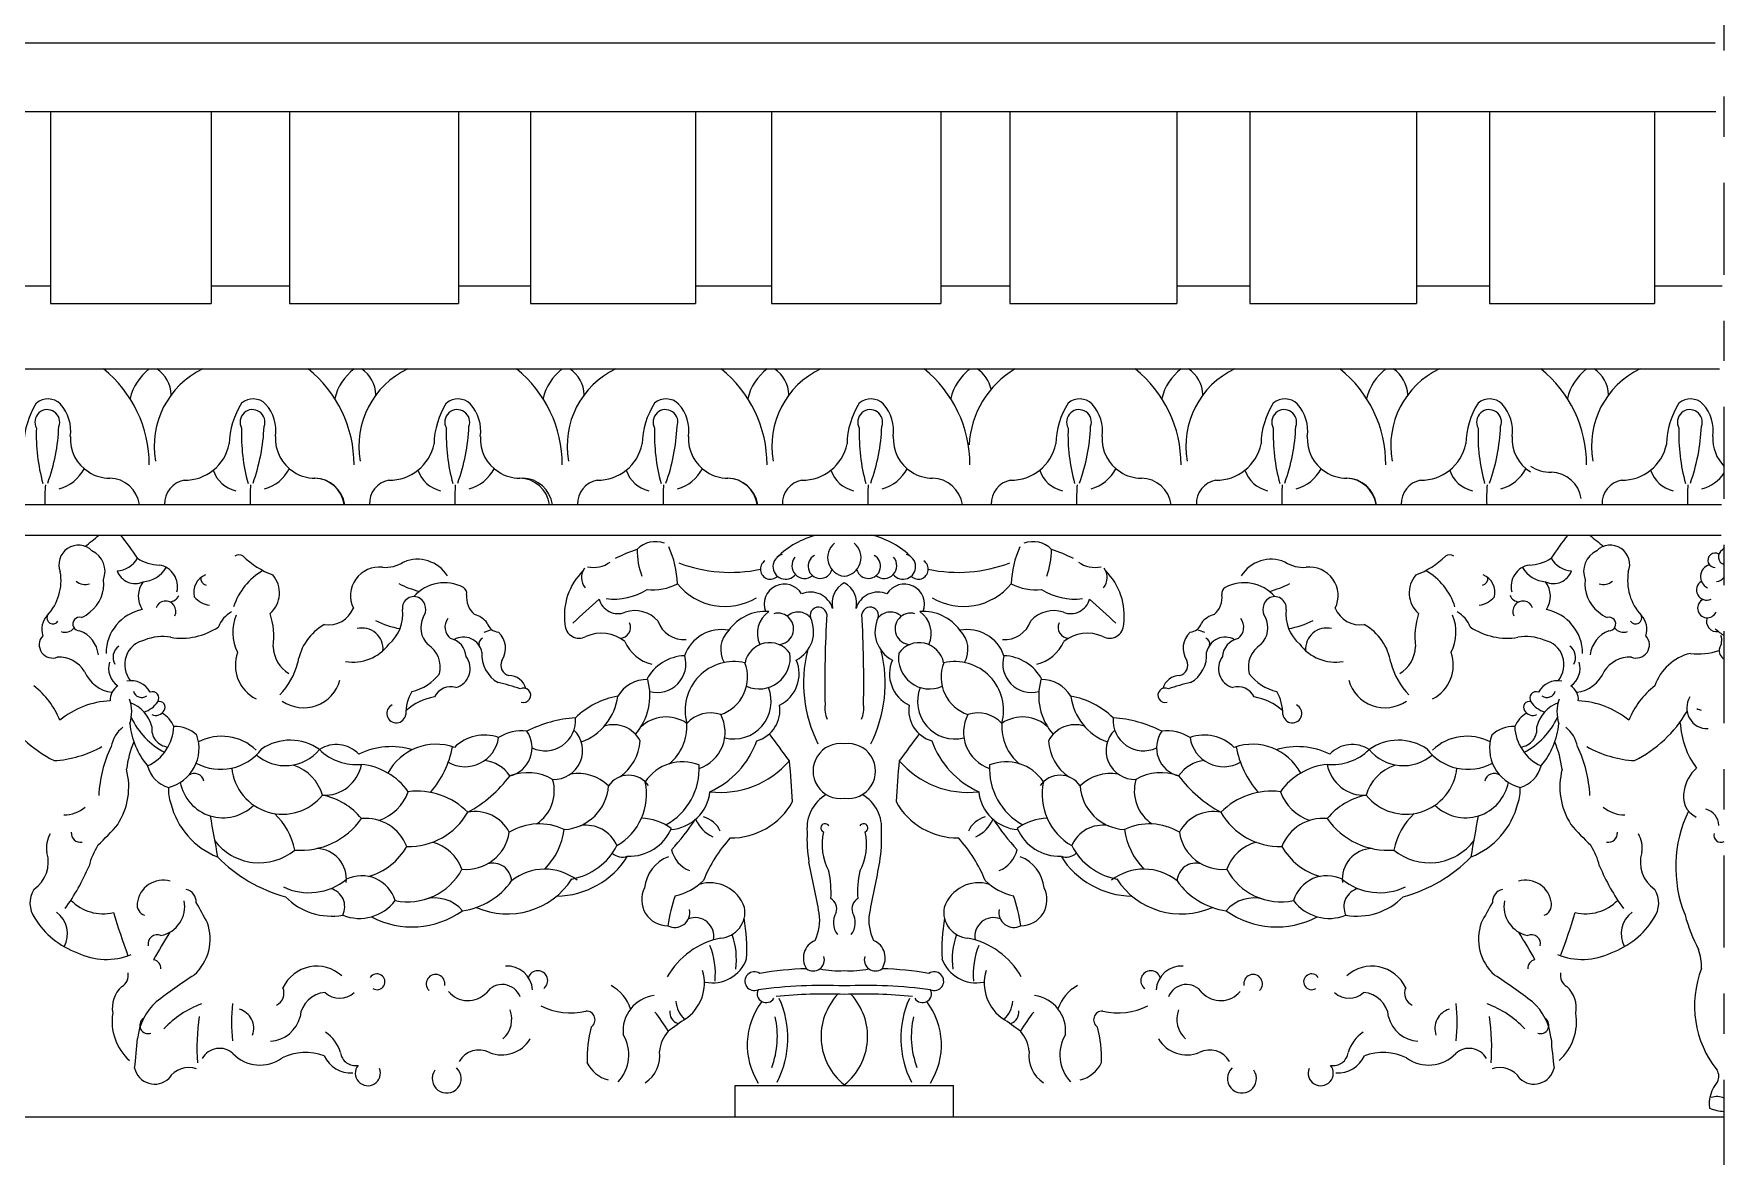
# Model space of a CAD drawing. Header units: millimetres. Extents: x -1.36 to 7.35, y 0 to 9.75.
# Drawn here: x 3.153 to 7.354, y 4.152 to 6.941 of the extents above; entities that cross this region are included whole.
import ezdxf

# ---------------------------------------------------------------- set-up
doc = ezdxf.new("R2010")
doc.units = ezdxf.units.MM
doc.linetypes.add('dash-dot', pattern=[25.4, 12.7, -6.35, 0, -6.35])
doc.layers.add('ceco.net 393 Ionic order', color=7, linetype='Continuous')

msp = doc.modelspace()

# ---------------------------------------------------------------- linework, layer by layer
at = {"layer": 'ceco.net 393 Ionic order', "linetype": 'dash-dot', "ltscale": 0.018}
msp.add_line((7.3538, 1.3272), (7.3538, 9.7461), dxfattribs=at)
at = {"layer": 'ceco.net 393 Ionic order'}
for p, q in [((0.6013, 6.9185), (7.3312, 6.9185)), ((0.7656, 6.7474), (7.333, 6.7474)), ((3.1941, 6.7474), (3.1941, 6.2709)), ((3.5935, 6.7474), (3.5935, 6.2709)), ((3.788, 6.7474), (3.788, 6.2709)), ((4.2085, 6.7474), (4.2085, 6.2709)), ((4.3871, 6.7474), (4.3871, 6.2709)), ((4.7971, 6.7474), (4.7971, 6.2709)), ((4.9863, 6.7474), (4.9863, 6.2709)), ((5.4067, 6.7474), (5.4067, 6.2709)), ((5.5784, 6.7474), (5.5784, 6.2709)), ((5.9933, 6.7474), (5.9933, 6.2709)), ((6.1745, 6.7474), (6.1745, 6.2709)), ((6.5893, 6.7474), (6.5893, 6.2709)), ((6.7705, 6.7474), (6.7705, 6.2709)), ((7.1806, 6.7474), (7.1806, 6.2709)), ((3.0102, 6.314), (3.1941, 6.314)), ((3.5935, 6.314), (3.788, 6.314)), ((4.2085, 6.314), (4.3871, 6.314)), ((4.7971, 6.314), (4.9863, 6.314)), ((5.4067, 6.314), (5.5784, 6.314)), ((5.9933, 6.314), (6.1745, 6.314)), ((6.5893, 6.314), (6.7705, 6.314)), ((7.1806, 6.314), (7.3489, 6.314)), ((3.1941, 6.2709), (3.5935, 6.2709)), ((3.788, 6.2709), (4.2085, 6.2709)), ((4.3871, 6.2709), (4.7971, 6.2709)), ((4.9863, 6.2709), (5.4067, 6.2709)), ((5.5784, 6.2709), (5.9933, 6.2709)), ((6.1745, 6.2709), (6.5893, 6.2709)), ((6.7705, 6.2709), (7.1806, 6.2709)), ((1.2127, 6.1079), (7.342, 6.1079)), ((1.3934, 5.771), (7.3468, 5.771)), ((1.4517, 5.695), (7.3465, 5.695)), ((4.8958, 4.2495), (4.8958, 4.3277)), ((4.8958, 4.3277), (5.4382, 4.3277)), ((5.4382, 4.2495), (5.4382, 4.3277)), ((1.2997, 4.2495), (7.3538, 4.2495))]:
    msp.add_line(p, q, dxfattribs=at)
for centre, radius, start, end in [((3.1354, 5.8705), 0.3042, 359.7854, 51.3013), ((3.5175, 6.0049), 0.1291, 127.0893, 166.843), ((3.6635, 5.9165), 0.2117, 115.2964, 190.2116), ((3.4135, 6.0406), 0.0807, 2.1052, 56.5156), ((3.6443, 5.8705), 0.3042, 359.7854, 51.3013), ((4.0265, 6.0049), 0.1291, 127.0893, 166.843), ((4.1724, 5.9165), 0.2117, 115.2964, 190.2116), ((3.9224, 6.0406), 0.0807, 2.1052, 56.5156), ((4.1618, 5.8705), 0.3042, 359.7854, 51.3013), ((4.5439, 6.0049), 0.1291, 127.0893, 166.843), ((4.6898, 5.9165), 0.2117, 115.2964, 190.2116), ((4.4399, 6.0406), 0.0807, 2.1052, 56.5156), ((4.6707, 5.8705), 0.3042, 359.7854, 51.3013), ((5.0528, 6.0049), 0.1291, 127.0893, 166.843), ((5.1988, 5.9165), 0.2117, 115.2964, 190.2116), ((4.9488, 6.0406), 0.0807, 2.1052, 56.5156), ((5.175, 5.8705), 0.3042, 359.7854, 51.3013), ((5.5571, 6.0049), 0.1291, 127.0893, 166.843), ((5.7116, 5.9062), 0.2349, 120.7993, 176.6959), ((5.453, 6.0406), 0.0807, 12.1018, 56.5156), ((5.6997, 5.8705), 0.3042, 359.7854, 51.3013), ((6.0818, 6.0049), 0.1291, 127.0893, 166.843), ((6.2277, 5.9165), 0.2117, 115.2964, 190.2116), ((5.9777, 6.0406), 0.0807, 2.1052, 56.5156), ((6.2086, 5.8705), 0.3042, 359.7854, 51.3013), ((6.5907, 6.0049), 0.1291, 127.0893, 166.843), ((6.7366, 5.9165), 0.2117, 115.2964, 190.2116), ((6.4867, 6.0406), 0.0807, 2.1052, 56.5156), ((6.7077, 5.8705), 0.3042, 359.7854, 51.3013), ((7.0898, 6.0049), 0.1291, 127.0893, 166.843), ((7.2357, 5.9165), 0.2117, 115.2964, 190.2116), ((6.9858, 6.0406), 0.0807, 2.1052, 56.5156), ((3.3235, 5.9178), 0.1952, 147.491, 178.9019), ((3.1878, 5.9892), 0.0442, 45.5768, 130.7893), ((3.1455, 5.9543), 0.0989, 351.7942, 42.246), ((3.8336, 5.9178), 0.1952, 147.491, 178.9019), ((3.6979, 5.9892), 0.0442, 45.5768, 130.7893), ((3.6555, 5.9543), 0.0989, 351.7942, 42.246), ((4.3425, 5.9178), 0.1952, 147.491, 178.9019), ((4.2068, 5.9892), 0.0442, 45.5768, 130.7893), ((4.1645, 5.9543), 0.0989, 351.7942, 42.246), ((4.8599, 5.9178), 0.1952, 147.491, 178.9019), ((4.7242, 5.9892), 0.0442, 45.5768, 130.7893), ((4.6819, 5.9543), 0.0989, 351.7942, 42.246), ((5.3689, 5.9178), 0.1952, 147.491, 178.9019), ((5.2331, 5.9892), 0.0442, 45.5768, 130.7893), ((5.1908, 5.9543), 0.0989, 351.7942, 42.246), ((5.8878, 5.9178), 0.1952, 147.491, 178.9019), ((5.752, 5.9892), 0.0442, 45.5768, 130.7893), ((5.7097, 5.9543), 0.0989, 351.7942, 42.246), ((6.3978, 5.9178), 0.1952, 147.491, 178.9019), ((6.2621, 5.9892), 0.0442, 45.5768, 130.7893), ((6.2198, 5.9543), 0.0989, 351.7942, 42.246), ((6.9067, 5.9178), 0.1952, 147.491, 178.9019), ((6.771, 5.9892), 0.0442, 45.5768, 130.7893), ((6.7287, 5.9543), 0.0989, 351.7942, 42.246), ((7.4058, 5.9178), 0.1952, 147.491, 178.9019), ((7.2701, 5.9892), 0.0442, 45.5768, 130.7893), ((7.2278, 5.9543), 0.0989, 351.7942, 42.246), ((3.1861, 5.9759), 0.0309, 339.065, 208.6863), ((3.6961, 5.9759), 0.0309, 339.065, 208.6863), ((4.205, 5.9759), 0.0309, 339.065, 208.6863), ((4.7225, 5.9759), 0.0309, 339.065, 208.6863), ((5.2314, 5.9759), 0.0309, 339.065, 208.6863), ((5.7503, 5.9759), 0.0309, 339.065, 208.6863), ((6.2603, 5.9759), 0.0309, 339.065, 208.6863), ((6.7693, 5.9759), 0.0309, 339.065, 208.6863), ((7.2684, 5.9759), 0.0309, 339.065, 208.6863), ((3.6161, 5.9449), 0.4574, 177.9839, 195.4), ((2.7418, 5.9847), 0.4735, 340.2162, 357.5946), ((3.3395, 5.9339), 0.0962, 176.26, 238.3746), ((4.1261, 5.9449), 0.4574, 177.9839, 195.4), ((3.2519, 5.9847), 0.4735, 340.2162, 357.5946), ((3.8495, 5.9339), 0.0962, 176.26, 238.3746), ((4.635, 5.9449), 0.4574, 177.9839, 195.4), ((3.7608, 5.9847), 0.4735, 340.2162, 357.5946), ((4.3584, 5.9339), 0.0962, 176.26, 238.3746), ((5.1525, 5.9449), 0.4574, 177.9839, 195.4), ((4.2782, 5.9847), 0.4735, 340.2162, 357.5946), ((4.8759, 5.9339), 0.0962, 176.26, 238.3746), ((5.6614, 5.9449), 0.4574, 177.9839, 195.4), ((4.7872, 5.9847), 0.4735, 340.2162, 357.5946), ((5.3848, 5.9339), 0.0962, 176.26, 238.3746), ((6.1803, 5.9449), 0.4574, 177.9839, 195.4), ((5.3061, 5.9847), 0.4735, 340.2162, 357.5946), ((5.9037, 5.9339), 0.0962, 176.26, 238.3746), ((6.6903, 5.9449), 0.4574, 177.9839, 195.4), ((5.8161, 5.9847), 0.4735, 340.2162, 357.5946), ((6.4137, 5.9339), 0.0962, 176.26, 238.3746), ((7.1993, 5.9449), 0.4574, 177.9839, 195.4), ((6.325, 5.9847), 0.4735, 340.2162, 357.5946), ((6.9227, 5.9339), 0.0962, 176.26, 238.3746), ((7.6984, 5.9449), 0.4574, 177.9839, 195.4), ((6.8241, 5.9847), 0.4735, 340.2162, 357.5946), ((7.4218, 5.9339), 0.0962, 176.26, 225.0221), ((3.5274, 5.9448), 0.1135, 269.3187, 348.1872), ((4.0363, 5.9448), 0.1135, 269.3187, 348.1872), ((4.5537, 5.9448), 0.1135, 269.3187, 348.1872), ((5.0627, 5.9448), 0.1135, 269.3187, 348.1872), ((5.5816, 5.9448), 0.1135, 269.3187, 348.1872), ((6.0916, 5.9448), 0.1135, 269.3187, 348.1872), ((6.6005, 5.9448), 0.1135, 269.3187, 348.1872), ((7.0997, 5.9448), 0.1135, 269.3187, 348.1872), ((3.1899, 5.906), 0.0993, 285.2114, 332.377), ((3.3391, 5.9269), 0.0902, 236.2391, 271.3438), ((3.671, 5.8801), 0.0764, 198.1612, 257.7026), ((3.6999, 5.906), 0.0993, 285.2114, 332.377), ((3.8491, 5.9269), 0.0902, 236.2391, 271.3438), ((4.1799, 5.8801), 0.0764, 198.1612, 257.7026), ((4.2088, 5.906), 0.0993, 285.2114, 332.377), ((4.3581, 5.9269), 0.0902, 236.2391, 271.3438), ((4.6974, 5.8801), 0.0764, 198.1612, 257.7026), ((4.7262, 5.906), 0.0993, 285.2114, 332.377), ((4.8755, 5.9269), 0.0902, 236.2391, 271.3438), ((5.2063, 5.8801), 0.0764, 198.1612, 257.7026), ((5.2352, 5.906), 0.0993, 285.2114, 332.377), ((5.3844, 5.9269), 0.0902, 236.2391, 271.3438), ((5.7252, 5.8801), 0.0764, 198.1612, 257.7026), ((5.7541, 5.906), 0.0993, 285.2114, 332.377), ((5.9033, 5.9269), 0.0902, 236.2391, 271.3438), ((6.2352, 5.8801), 0.0764, 198.1612, 257.7026), ((6.2641, 5.906), 0.0993, 285.2114, 332.377), ((6.4134, 5.9269), 0.0902, 236.2391, 271.3438), ((6.7442, 5.8801), 0.0764, 198.1612, 257.7026), ((6.773, 5.906), 0.0993, 285.2114, 332.377), ((6.9223, 5.9416), 0.0902, 236.2391, 271.3438), ((6.9219, 5.774), 0.0775, 8.7019, 88.1406), ((7.2433, 5.8801), 0.0764, 198.1612, 257.7026), ((7.2722, 5.906), 0.0993, 285.2114, 325.257), ((3.6232, 5.7858), 0.4432, 175.5398, 181.9041), ((3.3387, 5.7593), 0.0775, 8.7019, 88.1406), ((3.5365, 5.7736), 0.0587, 100.3111, 182.4576), ((4.1332, 5.7858), 0.4432, 175.5398, 181.9041), ((3.8476, 5.7593), 0.0775, 8.7019, 88.1406), ((3.8488, 5.7593), 0.0775, 8.7019, 88.1406), ((4.0455, 5.7736), 0.0587, 100.3111, 182.4576), ((4.6421, 5.7858), 0.4432, 175.5398, 181.9041), ((4.3577, 5.7593), 0.0775, 8.7019, 88.1406), ((4.3651, 5.7593), 0.0775, 8.7019, 88.1406), ((4.5629, 5.7736), 0.0587, 100.3111, 182.4576), ((5.1596, 5.7858), 0.4432, 175.5398, 181.9041), ((4.874, 5.7593), 0.0775, 8.7019, 88.1406), ((4.8751, 5.7593), 0.0775, 8.7019, 88.1406), ((5.0718, 5.7736), 0.0587, 100.3111, 182.4576), ((5.6685, 5.7858), 0.4432, 175.5398, 181.9041), ((5.384, 5.7593), 0.0775, 8.7019, 88.1406), ((5.5907, 5.7736), 0.0587, 100.3111, 182.4576), ((6.1874, 5.7858), 0.4432, 175.5398, 181.9041), ((5.9029, 5.7593), 0.0775, 8.7019, 88.1406), ((6.1008, 5.7736), 0.0587, 100.3111, 182.4576), ((6.6974, 5.7858), 0.4432, 175.5398, 181.9041), ((6.4119, 5.7593), 0.0775, 8.7019, 88.1406), ((6.413, 5.7593), 0.0775, 8.7019, 88.1406), ((6.6097, 5.7736), 0.0587, 100.3111, 182.4576), ((7.2064, 5.7858), 0.4432, 175.5398, 181.9041), ((7.1088, 5.7736), 0.0587, 100.3111, 182.4576), ((7.7055, 5.7858), 0.4432, 175.5398, 181.9041), ((3.0493, 5.9901), 0.3966, 305.4811, 311.9215), ((2.889, 5.3038), 0.619, 32.6292, 39.1978), ((4.6979, 5.614), 0.0648, 69.6137, 135.4255), ((5.1475, 5.4909), 0.2097, 103.2646, 134.829), ((5.1721, 5.6391), 0.0467, 129.528, 263.7837), ((5.1619, 5.6391), 0.0467, 276.2163, 50.472), ((5.1865, 5.4909), 0.2097, 45.171, 76.7354), ((5.6361, 5.614), 0.0648, 44.5745, 110.3863), ((7.445, 5.3038), 0.619, 140.8022, 147.3708), ((7.2848, 5.9901), 0.3966, 228.0785, 234.5189), ((3.2633, 5.6217), 0.0483, 45.4582, 201.956), ((3.2729, 5.6049), 0.0567, 338.4435, 64.589), ((3.3543, 5.6708), 0.0651, 274.8384, 329.3349), ((3.4681, 5.7281), 0.1074, 237.4467, 268.2261), ((3.6624, 5.6276), 0.0186, 56.2053, 123.7947), ((3.8161, 5.7878), 0.2037, 225.2767, 250.0012), ((4.1058, 5.5465), 0.0885, 32.2325, 112.5365), ((4.7592, 5.3298), 0.3467, 108.0539, 117.7791), ((4.8617, 5.6623), 0.2099, 180.7822, 199.3167), ((4.505, 5.5645), 0.2475, 2.27, 24.276), ((4.9832, 5.6103), 0.0248, 124.1114, 315.1861), ((5.021, 5.6167), 0.0313, 105.6902, 321.2807), ((5.0683, 5.6191), 0.0317, 139.0568, 308.585), ((5.1073, 5.6179), 0.0304, 118.5772, 342.993), ((5.2267, 5.6179), 0.0304, 197.007, 61.4228), ((5.2657, 5.6191), 0.0317, 231.415, 40.9432), ((5.313, 5.6167), 0.0313, 218.7193, 74.3098), ((5.3509, 5.6103), 0.0248, 224.8139, 55.8886), ((5.829, 5.5645), 0.2475, 155.724, 177.73), ((5.4723, 5.6623), 0.2099, 340.6833, 359.2178), ((5.5748, 5.3298), 0.3467, 62.2209, 71.9461), ((6.2282, 5.5465), 0.0885, 67.4635, 147.7675), ((6.5179, 5.7878), 0.2037, 289.9988, 314.7233), ((6.6716, 5.6276), 0.0186, 56.2053, 123.7947), ((6.8659, 5.7281), 0.1074, 271.7739, 302.5533), ((6.9797, 5.6708), 0.0651, 210.6651, 265.1616), ((7.0612, 5.6049), 0.0567, 115.411, 201.5565), ((7.0707, 5.6217), 0.0483, 338.044, 134.5418), ((7.3312, 5.6324), 0.018, 59.3918, 271.0694), ((7.3588, 5.6409), 0.0197, 119.3514, 255.2893), ((7.4082, 5.6085), 0.0771, 134.8786, 139.9915), ((3.0936, 5.5823), 0.1267, 317.0748, 9.6874), ((3.4043, 5.6224), 0.0475, 200.2773, 294.639), ((3.4191, 5.6509), 0.0719, 273.9961, 329.9183), ((3.4551, 5.5669), 0.0547, 346.8087, 79.8183), ((3.5964, 5.5532), 0.0464, 111.6002, 194.4857), ((3.5852, 5.5876), 0.0177, 173.1748, 256.5734), ((3.8006, 5.4695), 0.1584, 119.6849, 162.7368), ((3.6944, 5.5515), 0.0687, 311.516, 40.7434), ((4.0107, 5.5445), 0.071, 83.269, 205.9405), ((4.0256, 5.701), 0.0862, 265.6027, 302.4494), ((4.6286, 5.495), 0.1574, 134.9804, 187.8373), ((4.5532, 5.5896), 0.0396, 143.7903, 219.4854), ((4.5438, 5.6852), 0.0704, 257.7582, 305.9303), ((4.8836, 5.9633), 0.3608, 249.2162, 281.9603), ((5.4504, 5.9633), 0.3608, 258.0397, 290.7838), ((5.7902, 5.6852), 0.0704, 234.0697, 282.2418), ((5.7808, 5.5896), 0.0396, 320.5146, 36.2097), ((5.7054, 5.495), 0.1574, 352.1627, 45.0196), ((6.3084, 5.701), 0.0862, 237.5506, 274.3973), ((6.3233, 5.5445), 0.071, 334.0595, 96.731), ((6.6396, 5.5515), 0.0687, 139.2566, 228.484), ((6.5334, 5.4695), 0.1584, 17.2632, 60.3151), ((6.7488, 5.5876), 0.0177, 283.4266, 6.8252), ((6.7377, 5.5532), 0.0464, 345.5143, 68.3998), ((6.8789, 5.5669), 0.0547, 100.1817, 193.1913), ((6.9149, 5.6509), 0.0719, 210.0817, 266.0039), ((6.9297, 5.6224), 0.0475, 245.361, 339.7227), ((7.2404, 5.5823), 0.1267, 170.3126, 222.9252), ((7.3259, 5.5918), 0.031, 106.9258, 243.1315), ((7.3314, 5.6082), 0.0286, 276.8616, 321.5234), ((3.2807, 5.6056), 0.0334, 227.476, 288.3523), ((3.2392, 5.573), 0.0871, 308.0124, 7.2757), ((3.4727, 5.5431), 0.0604, 143.3732, 213.3512), ((4.1844, 5.8268), 0.2814, 243.6868, 254.8707), ((4.1735, 5.475), 0.1017, 62.6239, 138.5853), ((4.2105, 5.55), 0.0181, 350.9541, 57.3571), ((4.2839, 5.5407), 0.0559, 173.3337, 229.9257), ((4.594, 5.6903), 0.1542, 262.8215, 302.465), ((4.6924, 5.6858), 0.1265, 262.9114, 298.23), ((4.8706, 5.6701), 0.1523, 218.9565, 300.8764), ((5.0178, 5.5231), 0.0502, 30.7528, 200.6852), ((5.0835, 5.4967), 0.0567, 16.7454, 113.3623), ((5.1945, 5.5254), 0.0581, 118.2839, 192.3087), ((5.1395, 5.5254), 0.0581, 347.6913, 61.7161), ((5.2505, 5.4967), 0.0567, 66.6377, 163.2546), ((5.3162, 5.5231), 0.0502, 339.3148, 149.2472), ((5.4634, 5.6701), 0.1523, 239.1236, 321.0435), ((5.6416, 5.6858), 0.1265, 241.77, 277.0886), ((5.74, 5.6903), 0.1542, 237.535, 277.1785), ((6.0501, 5.5407), 0.0559, 310.0743, 6.6663), ((6.1235, 5.55), 0.0181, 122.6429, 189.0459), ((6.1605, 5.475), 0.1017, 41.4147, 117.3761), ((6.1496, 5.8268), 0.2814, 285.1293, 296.3132), ((6.8614, 5.5431), 0.0604, 326.6488, 36.6268), ((7.0948, 5.573), 0.0871, 172.7243, 231.9876), ((7.0533, 5.6056), 0.0334, 251.6477, 312.524), ((7.3103, 5.559), 0.0254, 121.7007, 295.0285), ((3.247, 5.5511), 0.0654, 291.5137, 314.4942), ((3.4435, 5.4005), 0.1114, 101.0176, 179.7396), ((3.4803, 5.5055), 0.0256, 335.0839, 158.97), ((3.4874, 5.5573), 0.0284, 275.8575, 333.5129), ((3.5984, 5.5826), 0.0623, 221.1192, 261.5055), ((3.6771, 5.4418), 0.0704, 117.8596, 159.1043), ((3.8854, 5.5383), 0.0663, 260.7146, 338.0403), ((3.9728, 5.4981), 0.0968, 310.1952, 7.3395), ((4.0973, 5.5136), 0.0286, 57.8324, 186.3785), ((4.0937, 5.5105), 0.0332, 324.3315, 55.4147), ((6.2482, 3.621), 2.5546, 131.4422, 133.4249), ((4.6046, 5.5489), 0.0489, 195.2632, 291.6415), ((4.6468, 5.4308), 0.0766, 41.9021, 108.4396), ((4.9708, 5.3933), 0.112, 85.7976, 144.3986), ((5.0173, 5.4508), 0.0663, 125.2163, 204.6638), ((5.0524, 5.4643), 0.0397, 40.2934, 132.9397), ((5.1027, 5.4954), 0.0208, 8.3831, 195.1909), ((5.2313, 5.4954), 0.0208, 344.8091, 171.6169), ((5.2816, 5.4643), 0.0397, 47.0603, 139.7066), ((5.3632, 5.3933), 0.112, 35.6014, 94.2024), ((5.3167, 5.4508), 0.0663, 335.3362, 54.7837), ((5.6872, 5.4308), 0.0766, 71.5604, 138.0979), ((5.7294, 5.5489), 0.0489, 248.3585, 344.7368), ((4.0859, 3.621), 2.5546, 46.5751, 48.5578), ((6.2403, 5.5105), 0.0332, 124.5853, 215.6685), ((6.2367, 5.5136), 0.0286, 353.6215, 122.1676), ((6.3612, 5.4981), 0.0968, 172.6605, 229.8048), ((6.4486, 5.5383), 0.0663, 201.9597, 279.2854), ((6.657, 5.4418), 0.0704, 20.8957, 62.1404), ((6.7357, 5.5826), 0.0623, 278.4945, 318.8808), ((6.8467, 5.5573), 0.0284, 206.4871, 264.1425), ((6.8538, 5.5055), 0.0256, 21.03, 204.9161), ((6.8905, 5.4005), 0.1114, 0.2604, 78.9824), ((7.087, 5.5511), 0.0654, 225.5058, 248.4863), ((7.3114, 5.5134), 0.0238, 114.0503, 338.3218), ((3.2232, 5.4611), 0.0507, 136.4791, 198.4449), ((3.2002, 5.4898), 0.0152, 155.7755, 325.2342), ((3.2302, 5.4825), 0.029, 250.1762, 321.5753), ((3.2665, 5.4742), 0.0167, 74.3726, 270.4268), ((3.5197, 5.6031), 0.1642, 260.5485, 303.9057), ((3.7566, 5.4544), 0.1097, 157.5856, 207.452), ((3.5608, 5.4419), 0.1884, 352.7207, 18.0126), ((3.9421, 5.3553), 0.1355, 119.8542, 170.2037), ((3.9685, 5.4121), 0.0521, 355.2849, 103.8759), ((4.09, 5.6493), 0.1883, 242.0587, 261.7822), ((4.1727, 5.4647), 0.0583, 153.0739, 225.5872), ((4.2103, 5.4663), 0.0359, 142.7812, 232.2217), ((4.2336, 5.4426), 0.0571, 36.4112, 75.4747), ((4.309, 5.4847), 0.0305, 195.5272, 267.1956), ((4.508, 5.4742), 0.0353, 181.033, 298.5024), ((4.6094, 5.4656), 0.0265, 269.5153, 25.2249), ((4.7689, 5.504), 0.0688, 198.7626, 274.1595), ((5.0019, 5.4623), 0.039, 273.6721, 105.5229), ((5.0117, 5.4551), 0.0791, 296.9597, 26.1443), ((8.3056, 5.3297), 3.1869, 176.9653, 181.0111), ((2.0284, 5.3297), 3.1869, 358.9889, 3.0347), ((5.3223, 5.4551), 0.0791, 153.8557, 243.0403), ((5.3321, 5.4623), 0.039, 74.4771, 266.3279), ((5.5651, 5.504), 0.0688, 265.8405, 341.2374), ((5.7246, 5.4656), 0.0265, 154.7751, 270.4847), ((5.8261, 5.4742), 0.0353, 241.4976, 358.967), ((6.025, 5.4847), 0.0305, 272.8044, 344.4728), ((6.1004, 5.4426), 0.0571, 104.5253, 143.5888), ((6.1238, 5.4663), 0.0359, 307.7783, 37.2188), ((6.1614, 5.4647), 0.0583, 314.4128, 26.9261), ((6.2441, 5.6493), 0.1883, 278.2178, 297.9413), ((6.3655, 5.4121), 0.0521, 76.1241, 184.7151), ((6.3919, 5.3553), 0.1355, 9.7963, 60.1458), ((6.7733, 5.4419), 0.1884, 161.9874, 187.2793), ((6.5775, 5.4544), 0.1097, 332.548, 22.4144), ((6.8143, 5.6031), 0.1642, 236.0943, 279.4515), ((7.0675, 5.4742), 0.0167, 269.5732, 105.6274), ((7.1038, 5.4825), 0.029, 218.4247, 289.8238), ((7.1338, 5.4898), 0.0152, 214.7658, 24.2245), ((7.1109, 5.4611), 0.0507, 341.5551, 43.5209), ((7.3349, 5.4805), 0.0252, 158.7219, 280.5224), ((7.4715, 5.6195), 0.2103, 228.2803, 235.9698), ((3.199, 5.4225), 0.0329, 136.7248, 293.3858), ((3.24, 5.3887), 0.0738, 7.0902, 68.8834), ((3.4403, 5.3734), 0.0619, 101.689, 220.224), ((3.4722, 5.3292), 0.1138, 79.5793, 112.9534), ((3.9468, 5.4902), 0.1105, 259.9727, 323.2271), ((4.0971, 5.3672), 0.0658, 345.5162, 58.1316), ((4.1782, 5.39), 0.049, 3.7541, 78.1818), ((4.2207, 5.395), 0.0467, 11.1248, 120.4547), ((4.2732, 5.4253), 0.0144, 110.6828, 196.4176), ((4.2563, 5.5247), 0.0722, 282.5541, 297.7431), ((4.2697, 5.4139), 0.0553, 326.6934, 46.8239), ((4.5628, 5.3569), 0.0943, 51.5109, 113.7954), ((4.7125, 5.4704), 0.0992, 203.547, 256.2614), ((4.8615, 5.3635), 0.0968, 79.1083, 160.6925), ((4.9259, 5.4111), 0.0662, 134.2142, 209.4658), ((4.9811, 5.3658), 0.0621, 35.2549, 168.772), ((5.353, 5.3658), 0.0621, 11.228, 144.7451), ((5.4725, 5.3635), 0.0968, 19.3075, 100.8917), ((5.4081, 5.4111), 0.0662, 330.5342, 45.7858), ((5.6215, 5.4704), 0.0992, 283.7386, 336.453), ((5.7712, 5.3569), 0.0943, 66.2046, 128.4891), ((6.0643, 5.4139), 0.0553, 133.1761, 213.3066), ((6.0777, 5.5247), 0.0722, 242.2569, 257.4459), ((6.0608, 5.4253), 0.0144, 343.5824, 69.3172), ((6.1133, 5.395), 0.0467, 59.5453, 168.8752), ((6.1558, 5.39), 0.049, 101.8182, 176.2459), ((6.2369, 5.3672), 0.0658, 121.8684, 194.4838), ((6.3872, 5.4902), 0.1105, 216.7729, 280.0273), ((6.8618, 5.3292), 0.1138, 67.0466, 100.4207), ((6.8937, 5.3734), 0.0619, 319.776, 78.311), ((7.094, 5.3887), 0.0738, 111.1166, 172.9098), ((7.135, 5.4225), 0.0329, 246.6142, 43.2752), ((7.3108, 5.4336), 0.0369, 327.274, 18.6085), ((3.2133, 5.3142), 0.078, 32.6716, 91.716), ((3.391, 5.3641), 0.0527, 162.6908, 235.9072), ((3.3835, 5.3915), 0.034, 125.9048, 210.7594), ((3.7474, 5.3717), 0.0939, 160.0158, 243.0959), ((3.8304, 5.4211), 0.0829, 182.1262, 237.7745), ((3.6376, 5.4211), 0.1763, 315.7649, 345.9658), ((4.1877, 5.3635), 0.0494, 286.2269, 36.8772), ((4.346, 5.3979), 0.0797, 175.6204, 240.3401), ((4.3394, 5.3719), 0.0262, 153.6936, 257.1556), ((4.7744, 5.2845), 0.1111, 92.1852, 152.3392), ((4.702, 5.3752), 0.0712, 254.8818, 16.5851), ((4.8929, 5.2593), 0.1217, 77.0582, 195.2176), ((4.8273, 5.3428), 0.0992, 289.1107, 20.7213), ((4.9549, 5.3905), 0.0777, 246.2997, 8.2879), ((4.9688, 5.3503), 0.0859, 295.5942, 23.5576), ((5.4021, 5.3277), 0.3366, 166.2089, 206.7132), ((4.932, 5.3277), 0.3366, 333.2868, 13.7911), ((5.3652, 5.3503), 0.0859, 156.4424, 244.4058), ((5.3791, 5.3905), 0.0777, 171.7121, 293.7003), ((5.5067, 5.3428), 0.0992, 159.2787, 250.8893), ((5.4412, 5.2593), 0.1217, 344.7824, 102.9418), ((5.632, 5.3752), 0.0712, 163.4149, 285.1182), ((5.5596, 5.2845), 0.1111, 27.6608, 87.8148), ((5.9946, 5.3719), 0.0262, 282.8444, 26.3064), ((5.988, 5.3979), 0.0797, 299.6599, 4.3796), ((6.1463, 5.3635), 0.0494, 143.1228, 253.7731), ((6.6965, 5.4211), 0.1763, 194.0342, 224.2351), ((6.5036, 5.4211), 0.0829, 302.2255, 357.8738), ((6.5866, 5.3717), 0.0939, 296.9041, 19.9842), ((6.9505, 5.3915), 0.034, 329.2406, 54.0952), ((6.943, 5.3641), 0.0527, 304.0928, 17.3092), ((7.1207, 5.3142), 0.078, 88.284, 147.3284), ((7.2972, 5.2822), 0.1219, 102.9676, 161.8175), ((7.2889, 5.5741), 0.1741, 263.7243, 287.4874), ((7.3649, 5.4081), 0.0237, 166.4511, 242.032), ((3.3567, 5.3878), 0.0839, 202.0082, 263.1907), ((4.0681, 5.42), 0.1158, 282.0482, 323.2499), ((4.333, 5.3022), 0.0442, 15.656, 89.235), ((4.676, 5.2529), 0.0832, 88.52, 149.8814), ((4.5387, 5.296), 0.1452, 318.8088, 16.0039), ((5.7953, 5.296), 0.1452, 163.9961, 221.1912), ((5.658, 5.2529), 0.0832, 30.1186, 91.48), ((6.0011, 5.3022), 0.0442, 90.765, 164.344), ((6.266, 5.42), 0.1158, 216.7501, 257.9518), ((6.9773, 5.3878), 0.0839, 276.8093, 337.9918), ((3.0331, 5.1628), 0.1977, 21.4606, 52.7898), ((3.3823, 5.2866), 0.0397, 121.6573, 184.9932), ((3.3931, 5.2772), 0.0562, 29.7254, 99.8018), ((3.4206, 5.3128), 0.0211, 194.1726, 306.8498), ((3.4475, 5.2901), 0.016, 325.1927, 110.6424), ((3.8234, 5.3593), 0.0932, 235.0559, 344.6867), ((4.1955, 5.2484), 0.1186, 150.5532, 179.4255), ((4.1882, 5.2746), 0.0436, 72.2665, 154.9604), ((4.1989, 4.8514), 0.4893, 70.5916, 77.2844), ((4.3699, 5.2972), 0.0178, 251.5457, 118.2598), ((4.637, 5.0996), 0.1978, 99.5932, 134.3464), ((4.4651, 5.3128), 0.1401, 290.0881, 352.5432), ((4.892, 5.2816), 0.0931, 256.1348, 21.9941), ((5.442, 5.2816), 0.0931, 158.0059, 283.8652), ((5.8689, 5.3128), 0.1401, 187.4568, 249.9119), ((5.697, 5.0996), 0.1978, 45.6536, 80.4068), ((5.9641, 5.2972), 0.0178, 61.7402, 288.4543), ((6.1352, 4.8514), 0.4893, 102.7156, 109.4084), ((6.1458, 5.2746), 0.0436, 25.0396, 107.7335), ((6.1385, 5.2484), 0.1186, 0.5745, 29.4468), ((6.5106, 5.3593), 0.0932, 195.3133, 304.9441), ((6.8865, 5.2901), 0.016, 69.3576, 214.8073), ((6.941, 5.2772), 0.0562, 80.1982, 150.2746), ((6.9134, 5.3128), 0.0211, 233.1502, 345.8274), ((6.9517, 5.2866), 0.0397, 355.0068, 58.3427), ((7.301, 5.1628), 0.1977, 127.2102, 158.5394), ((3.3455, 5.4172), 0.3164, 210.4144, 243.2146), ((3.3516, 5.0715), 0.2118, 92.4131, 129.4324), ((3.3047, 5.2556), 0.0912, 341.6382, 20.4467), ((3.3615, 5.197), 0.0874, 14.8574, 68.9567), ((3.4065, 5.3177), 0.0654, 287.799, 325.8368), ((3.4563, 5.27), 0.0229, 242.1591, 332.8129), ((3.465, 5.2674), 0.0141, 325.9345, 107.847), ((3.4333, 5.1898), 0.0737, 23.6992, 58.7795), ((4.0535, 5.2521), 0.0236, 115.6396, 353.9661), ((4.173, 5.1507), 0.1444, 99.677, 131.4834), ((4.8341, 5.1742), 0.0792, 71.0552, 137.8118), ((4.9282, 5.2599), 0.0788, 285.5428, 9.4986), ((5.1844, 5.2649), 0.0657, 172.4764, 204.3903), ((5.1496, 5.2649), 0.0657, 335.6097, 7.5236), ((5.4058, 5.2599), 0.0788, 170.5014, 254.4572), ((5.4999, 5.1742), 0.0792, 42.1882, 108.9448), ((6.161, 5.1507), 0.1444, 48.5166, 80.323), ((6.2805, 5.2521), 0.0236, 186.0339, 64.3604), ((6.9007, 5.1898), 0.0737, 121.2205, 156.3008), ((6.869, 5.2674), 0.0141, 72.153, 214.0655), ((6.8777, 5.27), 0.0229, 207.1871, 297.8409), ((6.9275, 5.3177), 0.0654, 214.1632, 252.201), ((6.9725, 5.197), 0.0874, 111.0433, 165.1426), ((7.0293, 5.2556), 0.0912, 159.5533, 198.3618), ((6.9824, 5.0715), 0.2118, 50.5676, 87.5869), ((6.9885, 5.4172), 0.3164, 296.7854, 329.5856), ((7.3118, 5.2654), 0.0511, 147.3591, 271.9966), ((7.3004, 5.2892), 0.0291, 240.2746, 262.8817), ((3.4241, 5.1546), 0.0808, 128.2194, 169.3722), ((3.5853, 5.2465), 0.1951, 185.7749, 219.7353), ((3.561, 5.3178), 0.1824, 204.3639, 242.8055), ((3.3885, 5.224), 0.1124, 294.5697, 357.6484), ((3.4911, 5.2137), 0.0455, 172.7994, 263.8262), ((3.504, 5.1415), 0.078, 46.4464, 92.3637), ((4.5176, 4.9361), 0.3055, 93.5278, 117.2269), ((4.4233, 5.2349), 0.0757, 244.7658, 4.6656), ((4.4449, 5.1597), 0.0717, 267.8749, 45.5011), ((4.5936, 5.1501), 0.074, 27.4271, 108.2709), ((4.7241, 5.1525), 0.0908, 55.5868, 134.2929), ((4.6562, 5.2194), 0.1195, 309.1835, 3.8305), ((4.7763, 5.2051), 0.0944, 288.5533, 27.7925), ((5.5577, 5.2051), 0.0944, 152.2075, 251.4467), ((5.6778, 5.2194), 0.1195, 176.1695, 230.8165), ((5.6099, 5.1525), 0.0908, 45.7071, 124.4132), ((5.7404, 5.1501), 0.074, 71.7291, 152.5729), ((5.8892, 5.1597), 0.0717, 134.4989, 272.1251), ((5.9107, 5.2349), 0.0757, 175.3344, 295.2342), ((5.8164, 4.9361), 0.3055, 62.7731, 86.4722), ((6.83, 5.1415), 0.078, 87.6363, 133.5536), ((6.9455, 5.224), 0.1124, 182.3516, 245.4303), ((6.8429, 5.2137), 0.0455, 276.1738, 7.2006), ((6.773, 5.3178), 0.1824, 297.1945, 335.6361), ((6.7488, 5.2465), 0.1951, 320.2647, 354.2251), ((6.9099, 5.1546), 0.0808, 10.6278, 51.7806), ((7.45, 5.2387), 0.2056, 182.8141, 216.6107), ((3.185, 5.4162), 0.2821, 273.6429, 299.0557), ((3.6342, 5.0317), 0.3206, 154.5415, 177.0817), ((3.6474, 5.0797), 0.2665, 157.4852, 172.7634), ((3.4634, 5.1653), 0.0999, 283.9244, 19.142), ((3.6197, 5.0716), 0.1237, 46.298, 117.7625), ((3.7896, 5.0598), 0.1257, 54.4637, 124.3994), ((3.9047, 5.0991), 0.0757, 42.8142, 123.693), ((4.0409, 4.9881), 0.1814, 72.9292, 116.426), ((4.1523, 5.0393), 0.1362, 70.4004, 151.6686), ((3.9497, 5.2173), 0.2486, 319.4704, 348.8163), ((4.2242, 5.2043), 0.0846, 240.639, 351.6086), ((4.2723, 5.0926), 0.1056, 70.3202, 134.719), ((4.3647, 5.1028), 0.1058, 82.8782, 122.5121), ((4.3199, 5.1664), 0.0712, 283.1789, 35.5274), ((4.5436, 5.1901), 0.1159, 304.4962, 357.0482), ((4.7432, 5.2568), 0.2186, 294.241, 340.5377), ((2.3593, 3.1999), 3.298, 35.9115, 37.3579), ((5.1575, 5.1088), 0.0682, 81.9957, 278.0043), ((5.1765, 5.1088), 0.0682, 261.9957, 98.0043), ((7.9748, 3.1999), 3.298, 142.6421, 144.0885), ((5.5908, 5.2568), 0.2186, 199.4623, 245.759), ((5.7904, 5.1901), 0.1159, 182.9518, 235.5038), ((6.0141, 5.1664), 0.0712, 144.4726, 256.8211), ((5.9693, 5.1028), 0.1058, 57.4879, 97.1218), ((6.0617, 5.0926), 0.1056, 45.281, 109.6798), ((6.1099, 5.2043), 0.0846, 188.3914, 299.361), ((6.1817, 5.0393), 0.1362, 28.3314, 109.5996), ((6.3844, 5.2173), 0.2486, 191.1837, 220.5296), ((6.2931, 4.9881), 0.1814, 63.574, 107.0708), ((6.4293, 5.0991), 0.0757, 56.307, 137.1858), ((6.5444, 5.0598), 0.1257, 55.6006, 125.5363), ((6.7144, 5.0716), 0.1237, 62.2375, 133.702), ((6.8706, 5.1653), 0.0999, 160.858, 256.0756), ((6.6866, 5.0797), 0.2665, 7.2366, 22.5148), ((6.6999, 5.0317), 0.3206, 2.9183, 25.4585), ((7.1491, 5.4162), 0.2821, 240.9443, 266.3571), ((3.6171, 5.2404), 0.1273, 241.4585, 323.2395), ((3.7777, 5.2331), 0.1108, 229.4417, 320.1323), ((3.9545, 5.2569), 0.132, 225.9176, 275.4331), ((3.8742, 5.1429), 0.0944, 267.5525, 349.3909), ((3.9494, 4.9622), 0.1643, 35.447, 83.8392), ((4.2626, 5.0464), 0.0893, 34.6095, 83.52), ((4.7649, 5.0207), 0.1112, 68.2193, 146.4797), ((4.8597, 5.2808), 0.2249, 263.1737, 319.365), ((2.6583, 4.8964), 2.3841, 3.2827, 5.7285), ((7.6758, 4.8964), 2.3841, 174.2715, 176.7173), ((5.4743, 5.2808), 0.2249, 220.635, 276.8263), ((5.5692, 5.0207), 0.1112, 33.5203, 111.7807), ((6.0714, 5.0464), 0.0893, 96.48, 145.3905), ((6.3847, 4.9622), 0.1643, 96.1608, 144.553), ((6.3795, 5.2569), 0.132, 264.5669, 314.0824), ((6.4598, 5.1429), 0.0944, 190.6091, 272.4475), ((6.5564, 5.2331), 0.1108, 219.8677, 310.5583), ((6.7169, 5.2404), 0.1273, 216.7605, 298.5415), ((3.2159, 5.0697), 0.1727, 327.3193, 14.612), ((3.5074, 5.14), 0.0744, 194.1717, 254.4213), ((3.5518, 5.0788), 0.0242, 12.2681, 126.1264), ((3.7713, 5.1293), 0.1276, 185.9476, 320.776), ((3.7639, 5.018), 0.1106, 16.0557, 71.2573), ((4.0765, 5.292), 0.3247, 298.4512, 323.1037), ((4.3794, 4.9793), 0.1255, 60.0013, 110.1907), ((4.348, 5.0597), 0.0983, 303.1864, 16.7185), ((4.505, 4.9935), 0.1095, 46.1192, 99.5438), ((4.6307, 5.038), 0.0605, 35.1945, 145.3056), ((4.6456, 5.1156), 0.1608, 299.0068, 2.9701), ((5.6885, 5.1156), 0.1608, 177.0299, 240.9932), ((5.7033, 5.038), 0.0605, 34.6944, 144.8055), ((5.829, 4.9935), 0.1095, 80.4562, 133.8808), ((5.986, 5.0597), 0.0983, 163.2815, 236.8136), ((5.9546, 4.9793), 0.1255, 69.8093, 119.9987), ((6.2575, 5.292), 0.3247, 216.8963, 241.5488), ((6.5701, 5.018), 0.1106, 108.7427, 163.9443), ((6.5627, 5.1293), 0.1276, 219.224, 354.0524), ((6.7822, 5.0788), 0.0242, 53.8736, 167.7319), ((6.8266, 5.14), 0.0744, 285.5787, 345.8283), ((7.1181, 5.0697), 0.1727, 165.388, 212.6807), ((7.3431, 5.0481), 0.0894, 130.5192, 171.7977), ((3.5742, 5.0603), 0.0871, 174.7148, 201.4619), ((3.623, 5.101), 0.1083, 190.7686, 314.6875), ((3.8402, 4.8886), 0.1628, 38.8507, 79.389), ((3.9733, 5.0971), 0.1168, 288.3826, 340.1457), ((4.1056, 4.882), 0.1769, 44.7653, 97.2681), ((4.465, 5.0798), 0.1162, 273.0016, 356.3733), ((4.5268, 5.0517), 0.1485, 300.384, 11.8055), ((4.7284, 5.0683), 0.1051, 274.0589, 354.0841), ((5.17, 4.9673), 0.0958, 119.8863, 185.7758), ((5.164, 4.9673), 0.0958, 354.2242, 60.1137), ((5.6056, 5.0683), 0.1051, 185.9159, 265.9411), ((5.8072, 5.0517), 0.1485, 168.1945, 239.616), ((5.869, 5.0798), 0.1162, 183.6267, 266.9984), ((6.2285, 4.882), 0.1769, 82.7319, 135.2347), ((6.3607, 5.0971), 0.1168, 199.8543, 251.6174), ((6.4938, 4.8886), 0.1628, 100.611, 141.1493), ((6.711, 5.101), 0.1083, 225.3125, 349.2314), ((6.7598, 5.0603), 0.0871, 338.5381, 5.2852), ((7.3077, 5.0448), 0.0554, 163.1586, 245.0248), ((3.2251, 5.0878), 0.0881, 271.4142, 309.1227), ((3.6798, 5.0745), 0.1923, 193.8598, 248.5038), ((3.6346, 4.8795), 0.1699, 11.2672, 46.7701), ((4.0851, 5.0897), 0.1681, 268.1161, 330.3445), ((4.2496, 4.9129), 0.0955, 27.485, 101.1699), ((4.885, 5.118), 0.1754, 269.4391, 330.9625), ((5.449, 5.118), 0.1754, 209.0375, 270.5609), ((6.0844, 4.9129), 0.0955, 78.8301, 152.515), ((6.2489, 5.0897), 0.1681, 209.6555, 271.8839), ((6.6994, 4.8795), 0.1699, 133.2299, 168.7328), ((6.6542, 5.0745), 0.1923, 291.4962, 346.1402), ((7.1089, 5.0878), 0.0881, 230.8773, 268.5858), ((7.5533, 4.8707), 0.32, 154.2952, 201.8903), ((7.2969, 4.9718), 0.0439, 2.861, 74.8882), ((2.8771, 5.3893), 0.6363, 313.088, 319.5487), ((777.0751, 144.957), 786.0449, 190.2565056, 190.2640607), ((3.8158, 5.0969), 0.1848, 265.4928, 324.9081), ((3.9776, 4.8816), 0.1096, 21.4656, 95.5465), ((4.4091, 4.832), 0.1456, 64.8158, 120.8924), ((4.2925, 4.9903), 0.1806, 316.1241, 351.5536), ((4.525, 4.8905), 0.0838, 23.2531, 99.7011), ((4.6318, 5.0117), 0.1147, 268.3415, 336.674), ((4.6595, 4.8596), 0.1319, 53.9717, 88.684), ((4.1115, 5.4666), 0.8358, 318.5247, 325.1531), ((4.8793, 5.0265), 0.0901, 204.5899, 244.0698), ((4.8004, 4.9335), 0.0637, 24.0798, 74.6278), ((5.4136, 4.9404), 0.3394, 177.0913, 189.7812), ((5.1192, 4.9675), 0.0107, 28.2246, 247.7579), ((5.2462, 4.9262), 0.1347, 166.5037, 209.2744), ((5.2148, 4.9675), 0.0107, 292.2421, 151.7754), ((5.0878, 4.9262), 0.1347, 330.7256, 13.4963), ((4.9204, 4.9404), 0.3394, 350.2188, 2.9087), ((5.5336, 4.9335), 0.0637, 105.3722, 155.9202), ((5.4547, 5.0265), 0.0901, 295.9302, 335.4101), ((6.2225, 5.4666), 0.8358, 214.8469, 221.4753), ((5.6745, 4.8596), 0.1319, 91.316, 126.0283), ((5.7022, 5.0117), 0.1147, 203.326, 271.6585), ((5.8091, 4.8905), 0.0838, 80.2989, 156.7469), ((5.9249, 4.832), 0.1456, 59.1076, 115.1842), ((6.0416, 4.9903), 0.1806, 188.4464, 223.8759), ((6.3564, 4.8816), 0.1096, 84.4535, 158.5344), ((6.5183, 5.0969), 0.1848, 215.0919, 274.5072), ((-766.7411, 144.957), 786.0449, 349.7359393, 349.7434944), ((7.4569, 5.3893), 0.6363, 220.4513, 226.912), ((3.2549, 4.9187), 0.0707, 151.0769, 189.9843), ((3.2685, 4.9548), 0.0227, 174.9491, 280.2993), ((3.4782, 4.8233), 0.1948, 148.6811, 165.2366), ((3.7129, 5.0194), 0.1385, 216.7805, 309.6224), ((3.853, 4.8401), 0.0766, 353.9411, 87.3098), ((3.943, 4.9977), 0.1562, 285.4228, 330.912), ((4.1181, 4.8311), 0.104, 18.88, 75.99), ((4.2269, 4.9729), 0.1086, 264.5517, 351.5516), ((4.4601, 4.998), 0.1602, 280.7263, 332.2967), ((5.1402, 4.7077), 0.3481, 137.5518, 158.2025), ((5.1939, 4.7077), 0.3481, 21.7975, 42.4482), ((5.8739, 4.998), 0.1602, 207.7033, 259.2737), ((6.1071, 4.9729), 0.1086, 188.4484, 275.4483), ((6.2159, 4.8311), 0.104, 104.01, 161.12), ((6.391, 4.9977), 0.1562, 209.088, 254.5772), ((6.481, 4.8401), 0.0766, 92.6902, 186.0589), ((6.6211, 5.0194), 0.1385, 230.3776, 323.2195), ((6.8558, 4.8233), 0.1948, 14.7634, 31.3189), ((7.0656, 4.9548), 0.0227, 259.7007, 5.0509), ((7.0791, 4.9187), 0.0707, 350.0157, 28.9231), ((7.3456, 4.9494), 0.0177, 165.5334, 297.5761), ((3.1056, 4.8831), 0.083, 304.7948, 16.3823), ((3.8808, 5.1634), 0.3813, 224.613, 254.3809), ((4.2933, 4.8334), 0.0468, 2.9057, 106.0816), ((4.4497, 5.0093), 0.211, 270.7268, 327.8683), ((4.6165, 4.9354), 0.0402, 229.4625, 287.2187), ((4.7621, 4.81), 0.0919, 110.6379, 174.5868), ((4.81, 4.9304), 0.0744, 193.519, 247.8918), ((-1.7693, 3.4458), 6.9976, 10.78683, 11.84975), ((12.1033, 3.4458), 6.9976, 168.15025, 169.21317), ((5.524, 4.9304), 0.0744, 292.1082, 346.481), ((5.5719, 4.81), 0.0919, 5.4132, 69.3621), ((5.7175, 4.9354), 0.0402, 252.7813, 310.5375), ((5.8843, 5.0093), 0.211, 212.1317, 269.2732), ((6.0407, 4.8334), 0.0468, 73.9184, 177.0943), ((6.4533, 5.1634), 0.3813, 285.6191, 315.387), ((7.2284, 4.8831), 0.083, 163.6177, 235.2052), ((2.817, 5.0688), 0.5118, 323.883, 337.4972), ((3.474, 4.7727), 0.0649, 74.3554, 173.0568), ((3.8364, 4.953), 0.1464, 244.2471, 309.5611), ((3.9674, 4.762), 0.0868, 16.9131, 115.7839), ((4.0822, 4.936), 0.1521, 257.9698, 332.0764), ((4.1925, 4.9416), 0.1816, 278.0218, 324.3608), ((4.3298, 4.9446), 0.1909, 246.034, 327.0221), ((4.4226, 4.7344), 0.1308, 51.9329, 129.1519), ((4.7162, 4.9396), 0.1439, 282.2114, 314.4903), ((4.833, 4.7404), 0.0909, 18.9112, 107.3381), ((4.8743, 4.8074), 0.2598, 356.5943, 11.7334), ((5.4597, 4.8074), 0.2598, 168.2666, 183.4057), ((5.501, 4.7404), 0.0909, 72.6619, 161.0888), ((5.6179, 4.9396), 0.1439, 225.5097, 257.7886), ((5.9114, 4.7344), 0.1308, 50.8481, 128.0671), ((6.0042, 4.9446), 0.1909, 212.9779, 293.966), ((6.1416, 4.9416), 0.1816, 215.6392, 261.9782), ((6.2519, 4.936), 0.1521, 207.9236, 282.0302), ((6.3666, 4.762), 0.0868, 64.2161, 163.0869), ((6.4977, 4.953), 0.1464, 230.4389, 295.7529), ((6.86, 4.7727), 0.0649, 6.9432, 105.6446), ((7.517, 5.0688), 0.5118, 202.5028, 216.117), ((3.2063, 4.7808), 0.0633, 147.3787, 216.2499), ((3.5236, 4.7831), 0.0328, 358.2975, 76.214), ((3.8923, 4.9087), 0.1603, 224.5608, 280.1823), ((3.8782, 4.7715), 0.0472, 334.1468, 74.8142), ((4.1495, 4.704), 0.0895, 40.2316, 106.3322), ((4.7282, 4.7891), 0.0647, 152.8489, 270.1181), ((5.1161, 4.6687), 0.3918, 160.587, 171.8296), ((5.1175, 4.7661), 0.0306, 343.3534, 58.0663), ((5.2166, 4.7661), 0.0306, 121.9337, 196.6466), ((5.2179, 4.6687), 0.3918, 8.1704, 19.413), ((5.6059, 4.7891), 0.0647, 269.8819, 27.1511), ((6.1845, 4.704), 0.0895, 73.6678, 139.7684), ((6.4558, 4.7715), 0.0472, 105.1858, 205.8532), ((6.4417, 4.9087), 0.1603, 259.8177, 315.4392), ((6.8104, 4.7831), 0.0328, 103.786, 181.7025), ((7.1277, 4.7808), 0.0633, 323.7501, 32.6213), ((3.1709, 4.7047), 0.0656, 330.5632, 54.8699), ((3.3248, 4.8668), 0.1125, 224.6475, 283.1416), ((5.8221, 5.5358), 2.5915, 197.4822, 199.9882), ((3.4374, 4.7768), 0.0281, 172.4234, 249.5425), ((3.4537, 4.7725), 0.0739, 281.5889, 10.9908), ((0.3537, 2.9782), 3.6758, 28.5004, 29.3892), ((3.9621, 4.8528), 0.11, 247.8983, 323.4033), ((4.0927, 4.9373), 0.2156, 242.0788, 305.4709), ((4.7454, 4.758), 0.0377, 242.8698, 10.1898), ((4.855, 4.7587), 0.065, 274.241, 9.8325), ((4.9936, 4.7382), 0.1124, 333.4889, 8.8143), ((5.188, 4.7321), 0.0483, 148.6066, 217.8473), ((5.146, 4.7321), 0.0483, 322.1527, 31.3934), ((5.3404, 4.7382), 0.1124, 171.1857, 206.5111), ((5.479, 4.7587), 0.065, 170.1675, 265.759), ((5.5887, 4.758), 0.0377, 169.8102, 297.1302), ((6.2413, 4.9373), 0.2156, 234.5291, 297.9212), ((6.3719, 4.8528), 0.11, 216.5967, 292.1017), ((9.9803, 2.9782), 3.6758, 150.6108, 151.4996), ((6.8804, 4.7725), 0.0739, 169.0092, 258.4111), ((6.8966, 4.7768), 0.0281, 290.4575, 7.5766), ((4.5119, 5.5358), 2.5915, 340.0118, 342.5178), ((7.0093, 4.8668), 0.1125, 256.8584, 315.3525), ((7.1631, 4.7047), 0.0656, 125.1301, 209.4368), ((7.6919, 4.8711), 0.4516, 195.377, 207.0708), ((3.3282, 4.8482), 0.2022, 211.2332, 250.5743), ((5.0856, 3.7267), 1.8729, 148.3856, 150.8157), ((3.4701, 4.6918), 0.1208, 312.1105, 19.5242), ((4.7961, 4.6984), 0.0464, 348.707, 111.1032), ((4.4745, 4.6656), 0.4503, 357.0503, 9.9077), ((5.8595, 4.6656), 0.4503, 170.0923, 182.9497), ((5.5379, 4.6984), 0.0464, 68.8968, 191.293), ((6.8639, 4.6918), 0.1208, 160.4758, 227.8895), ((5.2484, 3.7267), 1.8729, 29.1843, 31.6144), ((7.0058, 4.8482), 0.2022, 289.4257, 328.7668), ((3.4591, 4.6797), 0.0224, 65.1496, 192.6629), ((4.8987, 4.5009), 0.1968, 101.4009, 150.6786), ((4.6582, 4.6052), 0.1883, 354.4647, 22.0403), ((4.7125, 4.6411), 0.1863, 352.4544, 19.3598), ((5.1128, 4.6442), 0.0476, 112.9586, 213.843), ((5.2212, 4.6442), 0.0476, 326.157, 67.0414), ((5.6215, 4.6411), 0.1863, 160.6402, 187.5456), ((5.4353, 4.5009), 0.1968, 29.3214, 78.5991), ((5.6758, 4.6052), 0.1883, 157.9597, 185.5353), ((6.8749, 4.6797), 0.0224, 347.3371, 114.8504), ((7.155, 4.6198), 0.1424, 359.5306, 18.79), ((3.3329, 4.8046), 0.1638, 243.9392, 292.0796), ((3.4464, 4.6182), 0.0222, 357.2474, 79.3754), ((3.8558, 4.5313), 0.0927, 47.851, 154.9164), ((4.3288, 4.5608), 0.0636, 4.2192, 93.8057), ((4.8388, 4.6737), 0.091, 258.8058, 339.8726), ((5.0898, 4.6399), 0.0277, 233.2946, 17.7073), ((5.2443, 4.6399), 0.0277, 162.2927, 306.7054), ((5.4952, 4.6737), 0.091, 200.1274, 281.1942), ((6.0053, 4.5608), 0.0636, 86.1943, 175.7808), ((6.4782, 4.5313), 0.0927, 25.0836, 132.149), ((6.8876, 4.6182), 0.0222, 100.6246, 182.7526), ((7.0011, 4.8046), 0.1638, 247.9204, 296.0608), ((3.3543, 4.6018), 0.033, 300.5133, 9.9033), ((4.2462, 3.5198), 1.2863, 122.7083, 127.8731), ((4.0057, 4.5853), 0.0197, 238.9386, 148.0727), ((4.1511, 4.5804), 0.0231, 349.6835, 225.2184), ((4.4053, 4.5882), 0.0247, 306.8605, 161.9157), ((4.7101, 4.5826), 0.1091, 303.2946, 16.3183), ((4.9434, 4.5869), 0.0234, 55.0518, 294.0593), ((5.1002, 3.7519), 0.8662, 91.7863, 99.5276), ((5.1538, 4.8624), 0.2497, 258.9188, 273.027), ((5.1802, 4.8624), 0.2497, 266.973, 281.0812), ((5.2338, 3.7519), 0.8662, 80.4724, 88.2137), ((5.3906, 4.5869), 0.0234, 245.9407, 124.9482), ((5.6239, 4.5826), 0.1091, 163.6817, 236.7054), ((5.9287, 4.5882), 0.0247, 18.0843, 233.1395), ((6.183, 4.5804), 0.0231, 314.7816, 190.3165), ((6.3283, 4.5853), 0.0197, 31.9273, 301.0614), ((6.0878, 3.5198), 1.2863, 52.1269, 57.2917), ((6.9797, 4.6018), 0.033, 170.0967, 239.4867), ((7.5373, 4.5258), 0.2572, 158.8656, 218.4736), ((3.4199, 4.5201), 0.0722, 132.4997, 189.9176), ((3.7404, 4.5575), 0.034, 296.2061, 22.6532), ((3.8808, 4.492), 0.0667, 93.5895, 174.321), ((3.9126, 4.5972), 0.0528, 226.9957, 313.0043), ((4.2317, 4.6019), 0.0634, 220.2096, 316.2133), ((4.3166, 4.5306), 0.0479, 21.0666, 144.9414), ((4.5372, 4.4844), 0.1044, 18.9212, 61.0142), ((4.705, 4.4635), 0.088, 97.0551, 186.0401), ((4.8195, 4.5432), 0.0716, 184.7791, 226.2824), ((4.9727, 4.5557), 0.0222, 154.0709, 328.8548), ((5.1142, 3.3793), 1.197, 87.4719, 97.7521), ((5.1177, 3.3805), 1.1743, 87.5939, 95.8769), ((4.786, 4.4453), 0.2405, 333.0364, 24.2173), ((5.2628, 4.4493), 0.1536, 136.814, 231.4461), ((5.2198, 3.3793), 1.197, 82.2479, 92.5281), ((5.2163, 3.3805), 1.1743, 84.1231, 92.4061), ((5.0713, 4.4493), 0.1536, 308.5539, 43.186), ((5.548, 4.4453), 0.2405, 155.7827, 206.9636), ((5.3613, 4.5557), 0.0222, 211.1452, 25.9291), ((5.5145, 4.5432), 0.0716, 313.7176, 355.2209), ((5.6291, 4.4635), 0.088, 353.9599, 82.9449), ((5.7968, 4.4844), 0.1044, 118.9858, 161.0788), ((6.0174, 4.5306), 0.0479, 35.0586, 158.9334), ((6.1023, 4.6019), 0.0634, 223.7867, 319.7904), ((6.4214, 4.5972), 0.0528, 226.9957, 313.0043), ((6.4533, 4.492), 0.0667, 5.679, 86.4105), ((6.5936, 4.5575), 0.034, 157.3468, 243.7939), ((6.9141, 4.5201), 0.0722, 350.0824, 47.5003), ((3.4778, 4.4867), 0.1307, 170.7646, 227.9083), ((3.552, 4.4298), 0.1422, 132.1517, 174.0207), ((3.6544, 4.3001), 0.2454, 110.2918, 136.6586), ((4.1109, 4.4213), 0.5528, 171.8832, 183.9103), ((4.1355, 4.485), 0.4914, 174.5887, 185.4113), ((3.6497, 4.4695), 0.0497, 340.3967, 73.5428), ((3.7361, 4.5181), 0.0807, 273.6913, 346.0451), ((4.2749, 4.4923), 0.0656, 311.8218, 20.6365), ((4.4871, 4.6745), 0.1663, 243.4665, 283.0365), ((4.526, 4.4909), 0.0216, 303.2459, 93.6501), ((4.4629, 4.3123), 0.3057, 29.368, 40.3217), ((4.7617, 4.5093), 0.0285, 171.8624, 252.8719), ((5.103, 4.4284), 0.1774, 142.5895, 212.2655), ((4.779, 4.4498), 0.2216, 339.5313, 12.5333), ((5.555, 4.4498), 0.2216, 167.4667, 200.4687), ((5.231, 4.4284), 0.1774, 327.7345, 37.4105), ((5.5723, 4.5093), 0.0285, 287.1281, 8.1376), ((5.8711, 4.3123), 0.3057, 139.6783, 150.632), ((5.8081, 4.4909), 0.0216, 86.3499, 236.7541), ((5.8469, 4.6745), 0.1663, 256.9635, 296.5335), ((6.0591, 4.4923), 0.0656, 159.3635, 228.1782), ((6.5979, 4.5181), 0.0807, 193.9549, 266.3087), ((6.6843, 4.4695), 0.0497, 106.4572, 199.6033), ((6.1985, 4.485), 0.4914, 354.5887, 5.4113), ((6.6796, 4.3001), 0.2454, 43.3414, 69.7082), ((6.2231, 4.4213), 0.5528, 356.0897, 8.1168), ((6.7821, 4.4298), 0.1422, 5.9793, 47.8483), ((6.8562, 4.4867), 0.1307, 312.0917, 9.2354), ((3.4365, 4.4771), 0.0206, 123.6179, 290.2966), ((3.8243, 4.3828), 0.0942, 16.2894, 55.5162), ((4.8665, 4.3898), 0.339, 165.816, 180.8651), ((4.5328, 4.4038), 0.0985, 316.9685, 30.7913), ((4.7907, 4.4062), 0.0831, 137.5406, 175.8516), ((5.2145, 3.8303), 0.7967, 123.6046, 127.512), ((5.1195, 3.8303), 0.7967, 52.488, 56.3954), ((5.5434, 4.4062), 0.0831, 4.1484, 42.4594), ((5.8012, 4.4038), 0.0985, 149.2087, 223.0315), ((5.4675, 4.3898), 0.339, 359.1349, 14.184), ((6.5097, 4.3828), 0.0942, 124.4838, 163.7106), ((6.8975, 4.4771), 0.0206, 249.7034, 56.3821), ((1.7883, 4.5697), 1.6271, 352.9778, 355.5901), ((3.614, 4.3706), 0.0494, 47.4917, 150.3562), ((4.2589, 4.3591), 0.0568, 62.8688, 149.8868), ((4.3157, 4.4862), 0.0825, 248.0173, 328.8265), ((4.6283, 4.4017), 0.0802, 303.0756, 7.5377), ((5.7057, 4.4017), 0.0802, 172.4623, 236.9244), ((6.0183, 4.4862), 0.0825, 211.1735, 291.9827), ((6.0751, 4.3591), 0.0568, 30.1132, 117.1312), ((6.72, 4.3706), 0.0494, 29.6438, 132.5083), ((8.5457, 4.5697), 1.6271, 184.4099, 187.0222), ((3.4528, 4.3818), 0.0508, 192.5228, 314.1026), ((3.5374, 4.3137), 0.0585, 70.1079, 147.2637), ((3.7148, 4.472), 0.0936, 223.9489, 305.8545), ((3.8284, 4.2758), 0.134, 69.9311, 116.0273), ((3.9406, 4.4316), 0.0727, 204.379, 273.7318), ((3.952, 4.4147), 0.0377, 188.4117, 279.7453), ((3.9829, 4.3583), 0.0312, 141.8219, 21.9301), ((4.1789, 4.3449), 0.036, 144.9464, 47.0362), ((4.5972, 4.4171), 0.0769, 204.9256, 257.4101), ((5.7368, 4.4171), 0.0769, 282.5899, 335.0744), ((6.1551, 4.3449), 0.036, 132.9638, 35.0536), ((6.3511, 4.3583), 0.0312, 158.0699, 38.1781), ((6.382, 4.4147), 0.0377, 260.2547, 351.5883), ((6.3934, 4.4316), 0.0727, 266.2682, 335.621), ((6.5056, 4.2758), 0.134, 63.9727, 110.0689), ((6.6192, 4.472), 0.0936, 234.1455, 316.0511), ((6.7967, 4.3137), 0.0585, 32.7363, 109.8921), ((6.8812, 4.3818), 0.0508, 225.8974, 347.4772), ((7.402, 4.2811), 0.0856, 139.0506, 186.5996), ((7.3113, 4.3501), 0.0292, 333.5797, 32.4504), ((7.3356, 4.2576), 0.0424, 64.6046, 109.2581), ((7.3614, 4.388), 0.1249, 249.2011, 266.5145)]:
    msp.add_arc(centre, radius, start, end, dxfattribs=at)

doc.saveas('drawing.dxf')
